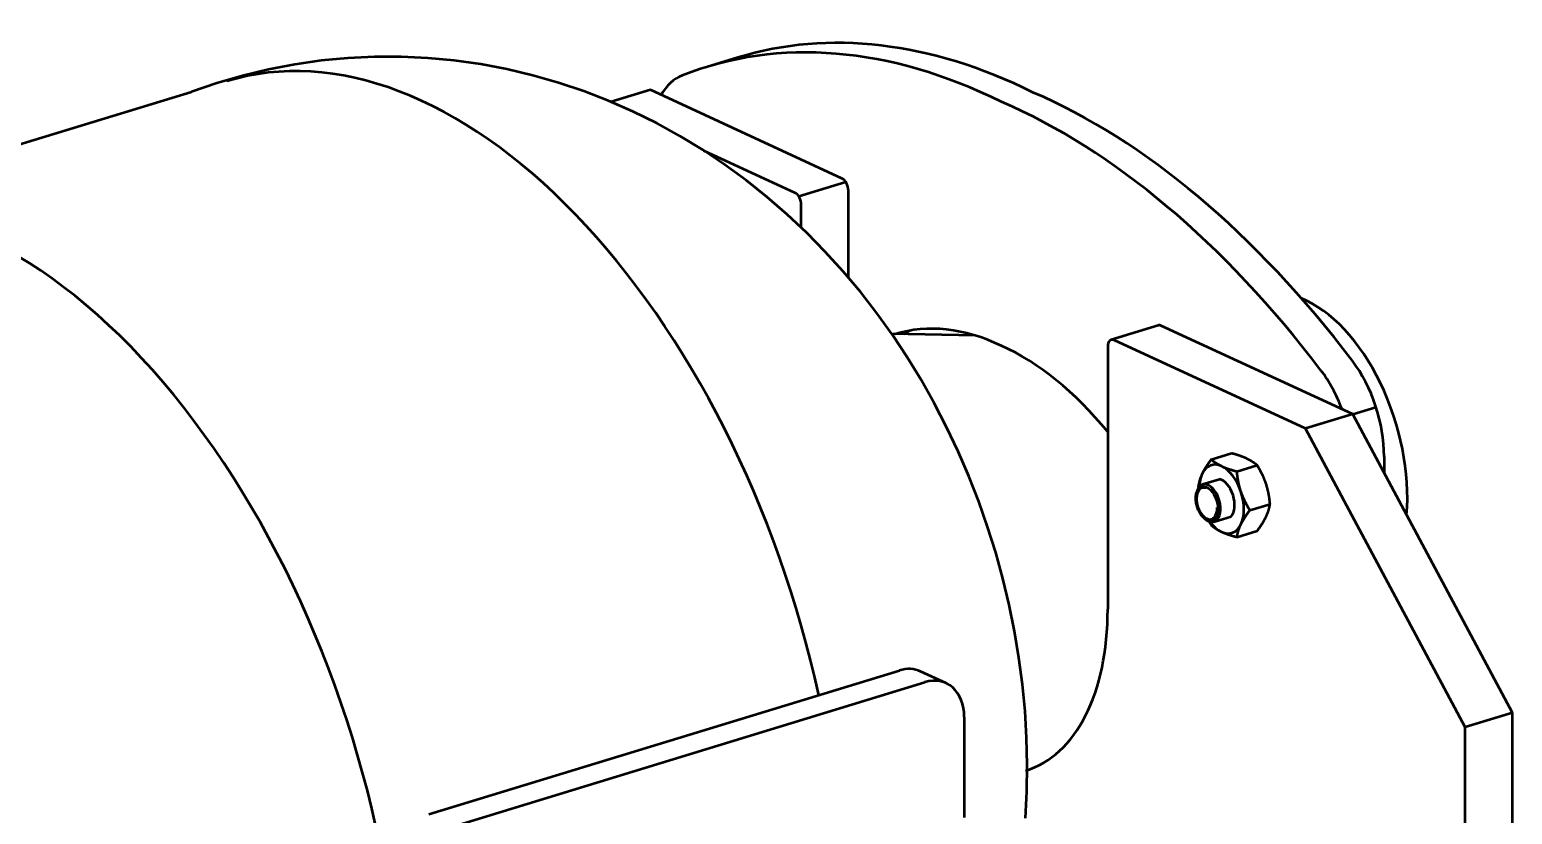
# Model space of a CAD drawing. Header units: inches. Extents: x -122986 to 27550, y -4965 to 6170.
# Drawn here: x 2837.7 to 2984.3, y 742.7 to 820.2 of the extents above; entities that cross this region are included whole.
import ezdxf

# ---------------------------------------------------------------- set-up
doc = ezdxf.new("R2010")
doc.units = ezdxf.units.IN
doc.header["$LTSCALE"] = 2
doc.header["$MEASUREMENT"] = 0
doc.layers.add('1 Đậm', color=7, linetype='Continuous', lineweight=50)

msp = doc.modelspace()

# ---------------------------------------------------------------- linework, layer by layer
at = {"layer": '1 Đậm', "lineweight": 50}
for p, q in [((2907.728, 817.464), (2904.626, 816.517)), ((2853.731, 814.055), (2814.083, 801.941)), ((2899.094, 814.258), (2895.199, 813.068)), ((2918.03, 805.522), (2899.094, 814.258)), ((2913.377, 804.1), (2904.389, 808.246)), ((2918.414, 805.155), (2913.76, 803.733)), ((2918.662, 795.695), (2918.662, 804.304)), ((2914.008, 800.643), (2914.008, 802.882)), ((2931.24, 789.984), (2922.927, 790.154)), ((2949.299, 790.993), (2944.646, 789.571)), ((2968.528, 782.228), (2949.591, 790.963)), ((2944.307, 788.906), (2944.307, 762.954)), ((2963.874, 780.806), (2944.938, 789.542)), ((2968.528, 782.228), (2970.828, 782.931)), ((2968.528, 782.228), (2963.874, 780.806)), ((2984.308, 752.704), (2968.528, 782.228)), ((2979.655, 751.282), (2963.874, 780.806)), ((2954.532, 777.746), (2956.529, 778.356)), ((2957.083, 776.569), (2959.08, 777.179)), ((2971.63, 778.037), (2971.63, 776.424)), ((2953.684, 775.292), (2955.35, 775.801)), ((2953.084, 774.471), (2953.051, 774.322)), ((2958.359, 772.737), (2960.356, 773.347)), ((2953.75, 772.034), (2953.86, 771.929)), ((2954.807, 771.601), (2956.51, 772.121)), ((2957.083, 770.081), (2959.08, 770.691)), ((2877.177, 742.685), (2923.713, 756.904)), ((2928.332, 755.645), (2925.808, 756.81)), ((2879.702, 741.521), (2926.238, 755.739)), ((2930.116, 752.29), (2930.116, 742.36)), ((2984.308, 752.704), (2979.655, 751.282)), ((2984.308, 645.189), (2984.308, 752.704)), ((2979.655, 643.767), (2979.655, 751.282))]:
    msp.add_line(p, q, dxfattribs=at)
for points in [[(2936.182, 742.307), (2936.315, 744.944), (2936.35, 747.588), (2936.288, 750.235), (2936.13, 752.882), (2935.877, 755.524), (2935.53, 758.159), (2935.091, 760.783), (2934.56, 763.392), (2933.939, 765.983), (2933.229, 768.552), (2932.431, 771.095), (2931.546, 773.609), (2930.575, 776.09), (2929.52, 778.533), (2928.381, 780.936), (2927.16, 783.295), (2925.857, 785.606), (2924.474, 787.866), (2923.011, 790.071), (2921.47, 792.218), (2919.851, 794.304), (2918.156, 796.324), (2916.385, 798.275), (2914.541, 800.153), (2912.624, 801.956), (2910.637, 803.679), (2908.58, 805.318), (2906.458, 806.869), (2904.271, 808.33), (2902.024, 809.695), (2899.718, 810.962), (2897.359, 812.127), (2894.95, 813.186), (2892.495, 814.137), (2889.998, 814.976), (2887.466, 815.7), (2884.901, 816.308), (2882.311, 816.798), (2879.7, 817.166), (2877.073, 817.413), (2874.438, 817.536), (2871.799, 817.535), (2869.162, 817.41), (2866.534, 817.159), (2863.921, 816.785), (2861.328, 816.288), (2858.762, 815.665), (2856.226, 814.928), (2853.732, 814.06)], [(2954.532, 777.746), (2954.511, 777.717), (2954.49, 777.688), (2954.468, 777.66), (2954.447, 777.631), (2954.427, 777.602), (2954.406, 777.574), (2954.385, 777.545), (2954.365, 777.516), (2954.345, 777.488), (2954.324, 777.459), (2954.304, 777.431), (2954.284, 777.402), (2954.265, 777.374), (2954.245, 777.345), (2954.226, 777.317), (2954.206, 777.289), (2954.187, 777.26), (2954.168, 777.232), (2954.149, 777.204), (2954.13, 777.175), (2954.112, 777.147), (2954.093, 777.119), (2954.075, 777.091), (2954.057, 777.063), (2954.039, 777.035), (2954.022, 777.007), (2954.004, 776.978), (2953.987, 776.95), (2953.969, 776.923), (2953.952, 776.895), (2953.936, 776.867), (2953.919, 776.839), (2953.902, 776.811), (2953.886, 776.783), (2953.87, 776.756), (2953.854, 776.728), (2953.838, 776.7), (2953.823, 776.673), (2953.808, 776.645), (2953.792, 776.617), (2953.777, 776.59), (2953.763, 776.562), (2953.748, 776.535), (2953.734, 776.508), (2953.72, 776.48), (2953.706, 776.453), (2953.692, 776.426), (2953.678, 776.398), (2953.665, 776.371), (2953.652, 776.344)], [(2955.565, 777.083), (2955.539, 777.095), (2955.514, 777.107), (2955.489, 777.119), (2955.464, 777.132), (2955.439, 777.144), (2955.414, 777.156), (2955.39, 777.168), (2955.366, 777.181), (2955.342, 777.193), (2955.318, 777.206), (2955.294, 777.218), (2955.271, 777.231), (2955.248, 777.243), (2955.225, 777.256), (2955.202, 777.269), (2955.18, 777.282), (2955.158, 777.295), (2955.136, 777.308), (2955.114, 777.321), (2955.092, 777.334), (2955.071, 777.347), (2955.05, 777.36), (2955.029, 777.373), (2955.008, 777.386), (2954.987, 777.4), (2954.967, 777.413), (2954.947, 777.426), (2954.927, 777.44), (2954.907, 777.453), (2954.887, 777.467), (2954.868, 777.481), (2954.849, 777.494), (2954.83, 777.508), (2954.811, 777.522), (2954.792, 777.535), (2954.773, 777.549), (2954.755, 777.563), (2954.737, 777.577), (2954.719, 777.591), (2954.701, 777.605), (2954.683, 777.619), (2954.666, 777.633), (2954.648, 777.647), (2954.631, 777.661), (2954.614, 777.675), (2954.598, 777.689), (2954.581, 777.703), (2954.565, 777.717), (2954.548, 777.732), (2954.532, 777.746)], [(2955.565, 777.083), (2955.591, 777.071), (2955.617, 777.06), (2955.644, 777.048), (2955.671, 777.036), (2955.697, 777.024), (2955.725, 777.013), (2955.752, 777.001), (2955.78, 776.99), (2955.807, 776.978), (2955.835, 776.967), (2955.864, 776.956), (2955.892, 776.944), (2955.921, 776.933), (2955.95, 776.922), (2955.979, 776.911), (2956.008, 776.9), (2956.038, 776.889), (2956.067, 776.878), (2956.097, 776.868), (2956.127, 776.857), (2956.157, 776.846), (2956.187, 776.836), (2956.217, 776.825), (2956.248, 776.815), (2956.278, 776.805), (2956.309, 776.795), (2956.34, 776.785), (2956.371, 776.774), (2956.402, 776.764), (2956.433, 776.755), (2956.465, 776.745), (2956.496, 776.735), (2956.528, 776.725), (2956.56, 776.716), (2956.592, 776.706), (2956.624, 776.696), (2956.656, 776.687), (2956.688, 776.678), (2956.72, 776.668), (2956.753, 776.659), (2956.785, 776.65), (2956.818, 776.641), (2956.851, 776.631), (2956.884, 776.622), (2956.917, 776.613), (2956.95, 776.604), (2956.983, 776.595), (2957.016, 776.587), (2957.05, 776.578), (2957.083, 776.569)], [(2958.047, 777.842), (2958.021, 777.854), (2957.995, 777.865), (2957.969, 777.877), (2957.942, 777.889), (2957.915, 777.9), (2957.888, 777.912), (2957.861, 777.923), (2957.834, 777.935), (2957.806, 777.946), (2957.778, 777.957), (2957.751, 777.969), (2957.722, 777.98), (2957.694, 777.991), (2957.666, 778.002), (2957.637, 778.013), (2957.608, 778.024), (2957.579, 778.034), (2957.55, 778.045), (2957.52, 778.056), (2957.49, 778.066), (2957.461, 778.077), (2957.431, 778.087), (2957.4, 778.098), (2957.37, 778.108), (2957.34, 778.118), (2957.309, 778.128), (2957.278, 778.139), (2957.247, 778.149), (2957.216, 778.159), (2957.184, 778.169), (2957.153, 778.179), (2957.121, 778.188), (2957.089, 778.198), (2957.057, 778.208), (2957.025, 778.218), (2956.993, 778.227), (2956.96, 778.237), (2956.928, 778.246), (2956.895, 778.256), (2956.862, 778.265), (2956.829, 778.275), (2956.796, 778.284), (2956.763, 778.293), (2956.73, 778.302), (2956.697, 778.311), (2956.663, 778.32), (2956.63, 778.329), (2956.596, 778.338), (2956.563, 778.347), (2956.529, 778.356)], [(2958.047, 777.842), (2958.073, 777.83), (2958.098, 777.818), (2958.124, 777.805), (2958.149, 777.793), (2958.174, 777.781), (2958.199, 777.769), (2958.223, 777.756), (2958.248, 777.744), (2958.272, 777.731), (2958.296, 777.719), (2958.32, 777.706), (2958.343, 777.693), (2958.366, 777.68), (2958.39, 777.667), (2958.413, 777.655), (2958.435, 777.642), (2958.458, 777.629), (2958.48, 777.615), (2958.502, 777.602), (2958.523, 777.589), (2958.545, 777.576), (2958.566, 777.563), (2958.587, 777.55), (2958.608, 777.536), (2958.629, 777.523), (2958.649, 777.51), (2958.669, 777.496), (2958.689, 777.483), (2958.709, 777.469), (2958.728, 777.456), (2958.748, 777.442), (2958.767, 777.429), (2958.786, 777.415), (2958.804, 777.401), (2958.823, 777.388), (2958.841, 777.374), (2958.859, 777.36), (2958.877, 777.346), (2958.895, 777.333), (2958.913, 777.319), (2958.93, 777.305), (2958.948, 777.291), (2958.965, 777.277), (2958.982, 777.263), (2958.998, 777.249), (2959.015, 777.235), (2959.032, 777.221), (2959.048, 777.207), (2959.064, 777.193), (2959.08, 777.179)], [(2959.96, 775.337), (2959.947, 775.376), (2959.934, 775.415), (2959.92, 775.454), (2959.907, 775.493), (2959.893, 775.532), (2959.878, 775.57), (2959.864, 775.609), (2959.849, 775.648), (2959.835, 775.686), (2959.82, 775.724), (2959.804, 775.762), (2959.789, 775.8), (2959.773, 775.838), (2959.758, 775.876), (2959.742, 775.914), (2959.726, 775.952), (2959.709, 775.989), (2959.693, 776.027), (2959.676, 776.064), (2959.659, 776.101), (2959.642, 776.138), (2959.625, 776.176), (2959.608, 776.213), (2959.59, 776.249), (2959.572, 776.286), (2959.554, 776.323), (2959.536, 776.359), (2959.518, 776.396), (2959.5, 776.432), (2959.481, 776.469), (2959.463, 776.505), (2959.444, 776.541), (2959.425, 776.577), (2959.406, 776.613), (2959.386, 776.649), (2959.367, 776.685), (2959.347, 776.721), (2959.327, 776.757), (2959.308, 776.792), (2959.288, 776.828), (2959.267, 776.863), (2959.247, 776.899), (2959.227, 776.934), (2959.206, 776.969), (2959.185, 777.004), (2959.165, 777.039), (2959.144, 777.074), (2959.123, 777.109), (2959.101, 777.144), (2959.08, 777.179)], [(2953.652, 776.344), (2953.639, 776.317), (2953.626, 776.29), (2953.614, 776.263), (2953.602, 776.236), (2953.59, 776.209), (2953.578, 776.183), (2953.566, 776.156), (2953.555, 776.129), (2953.544, 776.103), (2953.533, 776.077), (2953.522, 776.05), (2953.512, 776.024), (2953.501, 775.998), (2953.491, 775.972), (2953.482, 775.946), (2953.472, 775.921), (2953.463, 775.895), (2953.453, 775.869), (2953.444, 775.844), (2953.436, 775.818), (2953.427, 775.793), (2953.419, 775.768), (2953.411, 775.742), (2953.403, 775.717), (2953.395, 775.692), (2953.387, 775.667), (2953.38, 775.643), (2953.373, 775.618), (2953.366, 775.593), (2953.359, 775.568), (2953.352, 775.544), (2953.346, 775.519), (2953.339, 775.495), (2953.333, 775.471), (2953.327, 775.446), (2953.321, 775.422), (2953.316, 775.398), (2953.31, 775.374), (2953.305, 775.35), (2953.3, 775.326), (2953.295, 775.302), (2953.29, 775.278), (2953.285, 775.255), (2953.281, 775.231), (2953.276, 775.207), (2953.272, 775.184), (2953.268, 775.16), (2953.264, 775.137), (2953.26, 775.114), (2953.257, 775.09)], [(2957.478, 774.579), (2957.466, 774.618), (2957.453, 774.657), (2957.44, 774.696), (2957.428, 774.736), (2957.416, 774.775), (2957.404, 774.815), (2957.393, 774.854), (2957.381, 774.893), (2957.37, 774.933), (2957.359, 774.973), (2957.349, 775.012), (2957.338, 775.052), (2957.328, 775.091), (2957.318, 775.131), (2957.308, 775.17), (2957.298, 775.21), (2957.289, 775.25), (2957.28, 775.289), (2957.271, 775.329), (2957.262, 775.369), (2957.254, 775.409), (2957.245, 775.448), (2957.237, 775.488), (2957.229, 775.528), (2957.221, 775.568), (2957.214, 775.608), (2957.206, 775.648), (2957.199, 775.687), (2957.192, 775.727), (2957.185, 775.767), (2957.179, 775.807), (2957.172, 775.847), (2957.166, 775.887), (2957.16, 775.927), (2957.154, 775.967), (2957.148, 776.007), (2957.142, 776.047), (2957.137, 776.087), (2957.132, 776.127), (2957.126, 776.167), (2957.121, 776.207), (2957.117, 776.248), (2957.112, 776.288), (2957.107, 776.328), (2957.103, 776.368), (2957.099, 776.408), (2957.095, 776.448), (2957.091, 776.489), (2957.087, 776.529), (2957.083, 776.569)], [(2953.257, 775.09), (2953.257, 775.087), (2953.257, 775.084), (2953.257, 775.081), (2953.258, 775.078), (2953.258, 775.075), (2953.258, 775.072), (2953.259, 775.069), (2953.259, 775.066), (2953.259, 775.063), (2953.259, 775.06), (2953.26, 775.057), (2953.26, 775.054), (2953.26, 775.051), (2953.261, 775.048), (2953.261, 775.044), (2953.261, 775.041), (2953.261, 775.038), (2953.262, 775.035), (2953.262, 775.032), (2953.262, 775.029), (2953.263, 775.026), (2953.263, 775.023), (2953.263, 775.02), (2953.263, 775.017), (2953.264, 775.014), (2953.264, 775.011), (2953.264, 775.008), (2953.265, 775.005), (2953.265, 775.002), (2953.265, 774.999), (2953.265, 774.996), (2953.266, 774.993), (2953.266, 774.99), (2953.266, 774.987), (2953.267, 774.984), (2953.267, 774.981), (2953.267, 774.977), (2953.268, 774.974), (2953.268, 774.971), (2953.268, 774.968), (2953.269, 774.965), (2953.269, 774.962), (2953.269, 774.959), (2953.269, 774.956), (2953.27, 774.953), (2953.27, 774.95), (2953.27, 774.947), (2953.271, 774.944), (2953.271, 774.941), (2953.271, 774.938)], [(2958.359, 772.737), (2958.337, 772.772), (2958.316, 772.807), (2958.295, 772.842), (2958.274, 772.877), (2958.253, 772.912), (2958.232, 772.947), (2958.212, 772.982), (2958.191, 773.018), (2958.171, 773.053), (2958.151, 773.089), (2958.131, 773.124), (2958.111, 773.16), (2958.091, 773.196), (2958.072, 773.232), (2958.052, 773.268), (2958.033, 773.303), (2958.014, 773.34), (2957.995, 773.376), (2957.976, 773.412), (2957.957, 773.448), (2957.938, 773.484), (2957.92, 773.521), (2957.902, 773.557), (2957.884, 773.594), (2957.866, 773.631), (2957.848, 773.668), (2957.831, 773.704), (2957.813, 773.741), (2957.796, 773.778), (2957.779, 773.816), (2957.762, 773.853), (2957.746, 773.89), (2957.729, 773.928), (2957.713, 773.965), (2957.697, 774.003), (2957.681, 774.04), (2957.665, 774.078), (2957.649, 774.116), (2957.634, 774.154), (2957.619, 774.192), (2957.604, 774.23), (2957.589, 774.269), (2957.575, 774.307), (2957.56, 774.346), (2957.546, 774.384), (2957.532, 774.423), (2957.518, 774.462), (2957.505, 774.501), (2957.492, 774.54), (2957.478, 774.579)], [(2960.356, 773.347), (2960.352, 773.387), (2960.348, 773.427), (2960.344, 773.468), (2960.34, 773.508), (2960.336, 773.548), (2960.331, 773.588), (2960.327, 773.629), (2960.322, 773.669), (2960.317, 773.709), (2960.312, 773.749), (2960.307, 773.789), (2960.302, 773.829), (2960.296, 773.87), (2960.291, 773.91), (2960.285, 773.95), (2960.279, 773.99), (2960.273, 774.03), (2960.266, 774.07), (2960.26, 774.11), (2960.253, 774.15), (2960.246, 774.19), (2960.239, 774.23), (2960.232, 774.269), (2960.225, 774.309), (2960.217, 774.349), (2960.209, 774.389), (2960.201, 774.429), (2960.193, 774.469), (2960.185, 774.508), (2960.176, 774.548), (2960.168, 774.588), (2960.159, 774.627), (2960.15, 774.667), (2960.14, 774.707), (2960.131, 774.746), (2960.121, 774.786), (2960.111, 774.825), (2960.1, 774.865), (2960.09, 774.904), (2960.079, 774.944), (2960.068, 774.983), (2960.057, 775.023), (2960.046, 775.062), (2960.034, 775.101), (2960.023, 775.141), (2960.011, 775.18), (2959.998, 775.219), (2959.986, 775.259), (2959.973, 775.298), (2959.96, 775.337)], [(2957.478, 771.335), (2957.492, 771.362), (2957.505, 771.389), (2957.518, 771.416), (2957.532, 771.444), (2957.546, 771.471), (2957.56, 771.499), (2957.575, 771.526), (2957.589, 771.553), (2957.604, 771.581), (2957.619, 771.609), (2957.634, 771.636), (2957.65, 771.664), (2957.665, 771.692), (2957.681, 771.719), (2957.697, 771.747), (2957.713, 771.775), (2957.729, 771.803), (2957.746, 771.83), (2957.763, 771.858), (2957.78, 771.886), (2957.797, 771.914), (2957.814, 771.942), (2957.831, 771.97), (2957.849, 771.998), (2957.866, 772.026), (2957.884, 772.054), (2957.902, 772.083), (2957.921, 772.111), (2957.939, 772.139), (2957.958, 772.167), (2957.976, 772.195), (2957.995, 772.224), (2958.014, 772.252), (2958.033, 772.28), (2958.053, 772.309), (2958.072, 772.337), (2958.092, 772.365), (2958.111, 772.394), (2958.131, 772.422), (2958.151, 772.451), (2958.171, 772.479), (2958.192, 772.508), (2958.212, 772.536), (2958.233, 772.565), (2958.253, 772.593), (2958.274, 772.622), (2958.295, 772.651), (2958.316, 772.679), (2958.337, 772.708), (2958.359, 772.737)], [(2959.96, 772.093), (2959.973, 772.12), (2959.986, 772.147), (2959.998, 772.174), (2960.011, 772.201), (2960.023, 772.228), (2960.035, 772.254), (2960.046, 772.281), (2960.057, 772.308), (2960.069, 772.334), (2960.08, 772.36), (2960.09, 772.387), (2960.101, 772.413), (2960.111, 772.439), (2960.121, 772.465), (2960.131, 772.491), (2960.14, 772.516), (2960.15, 772.542), (2960.159, 772.568), (2960.168, 772.593), (2960.177, 772.619), (2960.185, 772.644), (2960.194, 772.669), (2960.202, 772.694), (2960.21, 772.72), (2960.217, 772.745), (2960.225, 772.77), (2960.232, 772.794), (2960.24, 772.819), (2960.247, 772.844), (2960.254, 772.869), (2960.26, 772.893), (2960.267, 772.918), (2960.273, 772.942), (2960.279, 772.966), (2960.285, 772.991), (2960.291, 773.015), (2960.296, 773.039), (2960.302, 773.063), (2960.307, 773.087), (2960.312, 773.111), (2960.317, 773.135), (2960.322, 773.159), (2960.327, 773.182), (2960.331, 773.206), (2960.336, 773.23), (2960.34, 773.253), (2960.344, 773.277), (2960.348, 773.3), (2960.352, 773.323), (2960.356, 773.347)], [(2954.306, 771.643), (2954.31, 771.635), (2954.315, 771.627), (2954.319, 771.62), (2954.323, 771.612), (2954.328, 771.604), (2954.332, 771.596), (2954.337, 771.589), (2954.341, 771.581), (2954.345, 771.573), (2954.35, 771.565), (2954.354, 771.558), (2954.359, 771.55), (2954.363, 771.542), (2954.368, 771.534), (2954.372, 771.527), (2954.377, 771.519), (2954.381, 771.511), (2954.385, 771.503), (2954.39, 771.496), (2954.394, 771.488), (2954.399, 771.48), (2954.403, 771.472), (2954.408, 771.465), (2954.413, 771.457), (2954.417, 771.449), (2954.422, 771.442), (2954.426, 771.434), (2954.431, 771.426), (2954.435, 771.419), (2954.44, 771.411), (2954.444, 771.403), (2954.449, 771.396), (2954.453, 771.388), (2954.458, 771.38), (2954.463, 771.372), (2954.467, 771.365), (2954.472, 771.357), (2954.476, 771.349), (2954.481, 771.342), (2954.486, 771.334), (2954.49, 771.327), (2954.495, 771.319), (2954.5, 771.311), (2954.504, 771.304), (2954.509, 771.296), (2954.513, 771.288), (2954.518, 771.281), (2954.523, 771.273), (2954.527, 771.265), (2954.532, 771.258)], [(2954.532, 771.258), (2954.548, 771.244), (2954.565, 771.229), (2954.581, 771.215), (2954.598, 771.201), (2954.614, 771.187), (2954.631, 771.173), (2954.648, 771.159), (2954.666, 771.145), (2954.683, 771.131), (2954.701, 771.117), (2954.719, 771.103), (2954.737, 771.089), (2954.755, 771.075), (2954.773, 771.061), (2954.792, 771.047), (2954.811, 771.034), (2954.83, 771.02), (2954.849, 771.006), (2954.868, 770.993), (2954.887, 770.979), (2954.907, 770.965), (2954.927, 770.952), (2954.947, 770.938), (2954.967, 770.925), (2954.987, 770.912), (2955.008, 770.898), (2955.029, 770.885), (2955.05, 770.872), (2955.071, 770.859), (2955.092, 770.846), (2955.114, 770.833), (2955.136, 770.82), (2955.158, 770.807), (2955.18, 770.794), (2955.202, 770.781), (2955.225, 770.768), (2955.248, 770.755), (2955.271, 770.743), (2955.294, 770.73), (2955.318, 770.718), (2955.342, 770.705), (2955.366, 770.693), (2955.39, 770.68), (2955.414, 770.668), (2955.439, 770.656), (2955.464, 770.644), (2955.489, 770.631), (2955.514, 770.619), (2955.539, 770.607), (2955.565, 770.595)], [(2957.083, 770.081), (2957.087, 770.104), (2957.091, 770.128), (2957.095, 770.151), (2957.099, 770.175), (2957.103, 770.198), (2957.107, 770.222), (2957.112, 770.246), (2957.117, 770.27), (2957.122, 770.293), (2957.127, 770.317), (2957.132, 770.341), (2957.137, 770.365), (2957.142, 770.389), (2957.148, 770.414), (2957.154, 770.438), (2957.16, 770.462), (2957.166, 770.487), (2957.172, 770.511), (2957.179, 770.535), (2957.186, 770.56), (2957.192, 770.585), (2957.199, 770.609), (2957.207, 770.634), (2957.214, 770.659), (2957.222, 770.684), (2957.229, 770.709), (2957.237, 770.734), (2957.246, 770.759), (2957.254, 770.785), (2957.262, 770.81), (2957.271, 770.835), (2957.28, 770.861), (2957.289, 770.886), (2957.299, 770.912), (2957.308, 770.938), (2957.318, 770.964), (2957.328, 770.99), (2957.338, 771.016), (2957.349, 771.042), (2957.359, 771.068), (2957.37, 771.094), (2957.381, 771.121), (2957.393, 771.147), (2957.404, 771.174), (2957.416, 771.2), (2957.428, 771.227), (2957.44, 771.254), (2957.453, 771.281), (2957.466, 771.308), (2957.478, 771.335)], [(2959.08, 770.691), (2959.102, 770.72), (2959.123, 770.749), (2959.144, 770.777), (2959.165, 770.806), (2959.186, 770.835), (2959.206, 770.863), (2959.227, 770.892), (2959.247, 770.921), (2959.268, 770.949), (2959.288, 770.978), (2959.308, 771.006), (2959.328, 771.035), (2959.348, 771.063), (2959.367, 771.092), (2959.387, 771.12), (2959.406, 771.148), (2959.425, 771.177), (2959.444, 771.205), (2959.463, 771.233), (2959.482, 771.262), (2959.5, 771.29), (2959.519, 771.318), (2959.537, 771.346), (2959.555, 771.374), (2959.573, 771.402), (2959.591, 771.43), (2959.608, 771.458), (2959.626, 771.486), (2959.643, 771.514), (2959.66, 771.542), (2959.677, 771.57), (2959.693, 771.598), (2959.71, 771.626), (2959.726, 771.654), (2959.742, 771.681), (2959.758, 771.709), (2959.774, 771.737), (2959.789, 771.764), (2959.805, 771.792), (2959.82, 771.82), (2959.835, 771.847), (2959.85, 771.875), (2959.864, 771.902), (2959.878, 771.929), (2959.893, 771.957), (2959.907, 771.984), (2959.92, 772.011), (2959.934, 772.039), (2959.947, 772.066), (2959.96, 772.093)], [(2955.565, 770.595), (2955.591, 770.583), (2955.617, 770.572), (2955.644, 770.56), (2955.671, 770.548), (2955.697, 770.536), (2955.725, 770.525), (2955.752, 770.513), (2955.78, 770.502), (2955.807, 770.49), (2955.835, 770.479), (2955.864, 770.468), (2955.892, 770.456), (2955.921, 770.445), (2955.95, 770.434), (2955.979, 770.423), (2956.008, 770.412), (2956.038, 770.401), (2956.067, 770.39), (2956.097, 770.38), (2956.127, 770.369), (2956.157, 770.358), (2956.187, 770.348), (2956.217, 770.337), (2956.248, 770.327), (2956.278, 770.317), (2956.309, 770.307), (2956.34, 770.297), (2956.371, 770.286), (2956.402, 770.277), (2956.433, 770.267), (2956.465, 770.257), (2956.496, 770.247), (2956.528, 770.237), (2956.56, 770.228), (2956.592, 770.218), (2956.624, 770.208), (2956.656, 770.199), (2956.688, 770.19), (2956.72, 770.18), (2956.753, 770.171), (2956.785, 770.162), (2956.818, 770.153), (2956.851, 770.143), (2956.884, 770.134), (2956.917, 770.125), (2956.95, 770.116), (2956.983, 770.107), (2957.016, 770.099), (2957.05, 770.09), (2957.083, 770.081)]]:
    msp.add_lwpolyline(points, dxfattribs=at)
for centre, major_axis, ratio, start_param, end_param in [((2932.49, 725.319), (-27.864, 91.198), 0.5850486, 5.7799603, 6.3285848), ((2935.592, 726.266), (-27.864, 91.198), 0.5850486, 5.7799603, 6.2831776), ((2876.5, 752), (19.285, -63.12), 0.5850486, 1.4324454, 3.14157), ((2905.406, 806.207), (-2.922, 9.564), 0.5850486, 0.0453995, 0.5018111), ((2938.234, 725.048), (-27.864, 91.198), 0.5850486, 5.2752351, 5.8238596), ((2935.132, 724.1), (-27.864, 91.198), 0.5850486, 5.2752351, 5.8238596), ((2918.03, 804.595), (0.292, -0.956), 0.5850486, 1.089521, 2.6603173), ((2832.803, 738.649), (19.285, -63.12), 0.5850486, 1.326613, 3.0943479), ((2913.377, 803.174), (0.292, -0.956), 0.5850486, 1.089521, 2.6603173), ((2963.828, 778.681), (4.675, -15.302), 0.5850486, 0.9684714, 2.6982127), ((2933.561, 756.407), (10.304, -33.724), 0.5850486, 2.6491004, 3.1415822), ((2936.664, 757.355), (10.304, -33.724), 0.5850486, 3.2202819, 3.260103), ((2949.591, 790.037), (0.292, -0.956), 0.5850486, 2.6603173, 3.1415941), ((2934.061, 756.177), (10.304, -33.724), 0.5850486, 2.181978, 2.6715341), ((2944.938, 788.615), (0.292, -0.956), 0.5850486, 2.6603173, 4.2311136), ((2965.318, 780.949), (-2.922, 9.564), 0.5850486, 4.2311136, 5.2752351), ((2962.216, 780.001), (-2.922, 9.564), 0.5850486, 4.8188235, 5.2752351), ((2955.565, 773.839), (-1.023, 3.347), 0.5850486, 5.8019099, 6.8491075), ((2955.565, 773.839), (-1.023, 3.347), 0.5850486, 4.7547124, 5.8019099), ((2955.565, 773.839), (-1.023, 3.347), 0.5850486, 0.5659222, 1.0275237), ((2955.565, 773.839), (-0.595, 1.949), 0.5850486, 3.4848044, 5.9700801), ((2954.098, 773.391), (0.47, -1.54), 0.5850486, 2.7029105, 7.4152995), ((2954.247, 773.436), (-0.561, 1.835), 0.5850486, 0, 0.8057651), ((2954.247, 773.436), (-0.561, 1.835), 0.5850486, 2.3358193, 6.2831853), ((2955.565, 773.839), (-1.023, 3.347), 0.5850486, 3.7075148, 4.7547124), ((2955.565, 773.839), (-1.023, 3.347), 0.5850486, 2.1140892, 2.6603173), ((2955.565, 773.839), (-1.023, 3.347), 0.5850486, 2.6603173, 3.7075148), ((2929.157, 769.942), (-7.013, 22.953), 0.5850486, 3.14157, 4.2311136), ((2923.713, 752.269), (-2.094, -4.54), 0.7188731, 3.1415849, 3.7121031), ((2926.238, 751.105), (2.094, 4.54), 0.7188731, 5.2828994, 6.8536958)]:
    msp.add_ellipse(centre, major_axis=major_axis, ratio=ratio, start_param=start_param, end_param=end_param, dxfattribs=at)
msp.add_ellipse((2954.098, 773.391), major_axis=(0.505, -1.652), ratio=0.5850486, dxfattribs=at)

doc.saveas('drawing.dxf')
